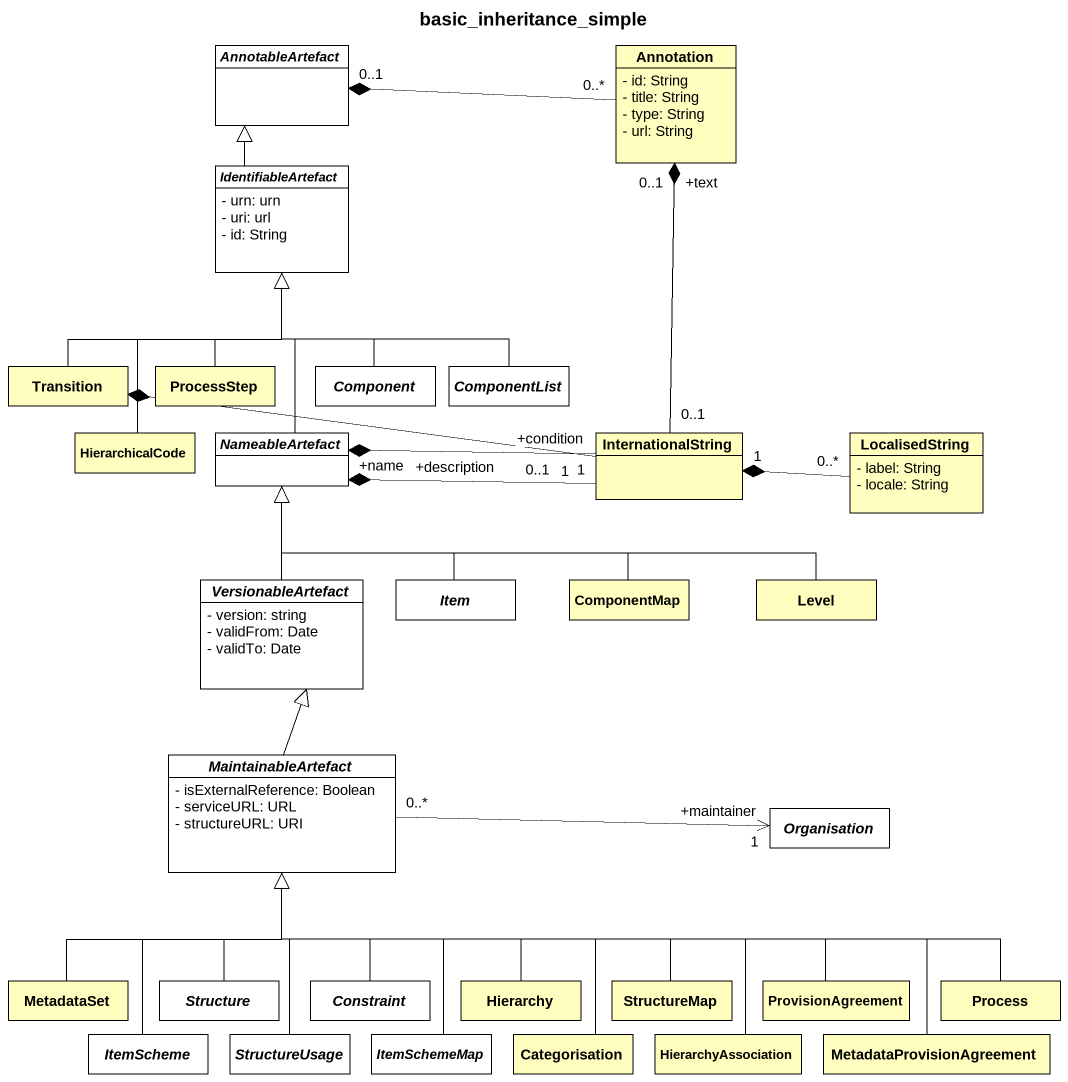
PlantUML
@startuml
title basic_inheritance_simple
hide circle
hide empty members
skinparam classAttributeIconSize 0
abstract class AnnotableArtefact #FFFFFF
class "Annotation" as Annotation_ #FFFEBF {
  - id: String
  - title: String
  - type: String
  - url: String
}
abstract class IdentifiableArtefact #FFFFFF {
  - urn: urn
  - uri: url
  - id: String
}
class Transition #FFFEBF
class ProcessStep #FFFEBF
abstract class "Component" as Component_ #FFFFFF
abstract class ComponentList #FFFFFF
class HierarchicalCode #FFFEBF
abstract class NameableArtefact #FFFFFF
class InternationalString #FFFEBF
class LocalisedString #FFFEBF {
  - label: String
  - locale: String
}
abstract class VersionableArtefact #FFFFFF {
  - version: string
  - validFrom: Date
  - validTo: Date
}
abstract class Item #FFFFFF
class ComponentMap #FFFEBF
class Level #FFFEBF
abstract class MaintainableArtefact #FFFFFF {
  - isExternalReference: Boolean
  - serviceURL: URL
  - structureURL: URI
}
abstract class Organisation #FFFFFF
class MetadataSet #FFFEBF
abstract class Structure #FFFFFF
abstract class Constraint #FFFFFF
class Hierarchy #FFFEBF
class StructureMap #FFFEBF
class ProvisionAgreement #FFFEBF
class "Process" as Process_ #FFFEBF
abstract class ItemScheme #FFFFFF
abstract class StructureUsage #FFFFFF
abstract class ItemSchemeMap #FFFFFF
class Categorisation #FFFEBF
class HierarchyAssociation #FFFEBF
class MetadataProvisionAgreement #FFFEBF
Annotation_ "0..*" -left-* "0..1" AnnotableArtefact
IdentifiableArtefact -up-|> AnnotableArtefact
Transition -up-|> IdentifiableArtefact
ProcessStep -up-|> IdentifiableArtefact
Component_ -up-|> IdentifiableArtefact
ComponentList -up-|> IdentifiableArtefact
HierarchicalCode -up-|> IdentifiableArtefact
NameableArtefact -up-|> IdentifiableArtefact
InternationalString "0..1" -up-* "+text\n0..1" Annotation_
InternationalString "+condition\n1" -left-* Transition
InternationalString "1" -left-* "+name" NameableArtefact
InternationalString "0..1" -left-* "+description" NameableArtefact
LocalisedString "0..*" -left-* "1" InternationalString
VersionableArtefact -up-|> NameableArtefact
Item -up-|> NameableArtefact
ComponentMap -left-|> NameableArtefact
Level -left-|> NameableArtefact
MaintainableArtefact -up-|> VersionableArtefact
MaintainableArtefact "0..*" -right-> "+maintainer\n1" Organisation
MetadataSet -up-|> MaintainableArtefact
Structure -up-|> MaintainableArtefact
Constraint -up-|> MaintainableArtefact
Hierarchy -up-|> MaintainableArtefact
StructureMap -left-|> MaintainableArtefact
ProvisionAgreement -left-|> MaintainableArtefact
Process_ -left-|> MaintainableArtefact
ItemScheme -up-|> MaintainableArtefact
StructureUsage -up-|> MaintainableArtefact
ItemSchemeMap -up-|> MaintainableArtefact
Categorisation -up-|> MaintainableArtefact
HierarchyAssociation -left-|> MaintainableArtefact
MetadataProvisionAgreement -left-|> MaintainableArtefact
@enduml
